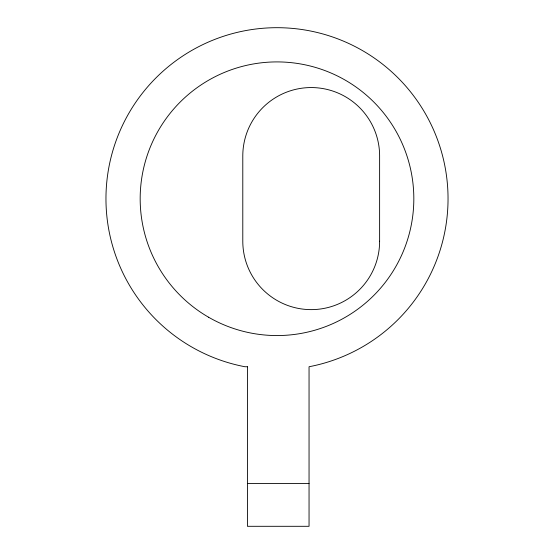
<?xml version="1.0" encoding="UTF-8"?>
<svg xmlns="http://www.w3.org/2000/svg" width="554" height="554" viewBox="0 0 554 554"><rect width="100%" height="100%" fill="white"/><g stroke="black" fill="none" stroke-linecap="round" stroke-linejoin="round"><path stroke-width="0.83" d="M247.423 483.538L309.049 483.538M247.423 366.741L244.951 366.741A171.034 171.034 0 0 1 134.539 104.083A171.034 171.034 0 0 1 419.461 104.083A171.034 171.034 0 0 1 309.049 366.741L309.049 526.3L247.423 526.3L247.423 366.741M379.622 241.212L379.622 155.979A68.412 68.412 0 0 0 311.209 87.56A68.412 68.412 0 0 0 242.791 155.979L242.791 241.212A68.412 68.412 0 0 0 311.209 309.624A68.412 68.412 0 0 0 379.622 241.212M208.588 317.227A136.824 136.824 0 0 0 413.824 198.734A136.824 136.824 0 0 0 208.588 80.24A136.824 136.824 0 0 0 208.588 317.227"/></g></svg>
